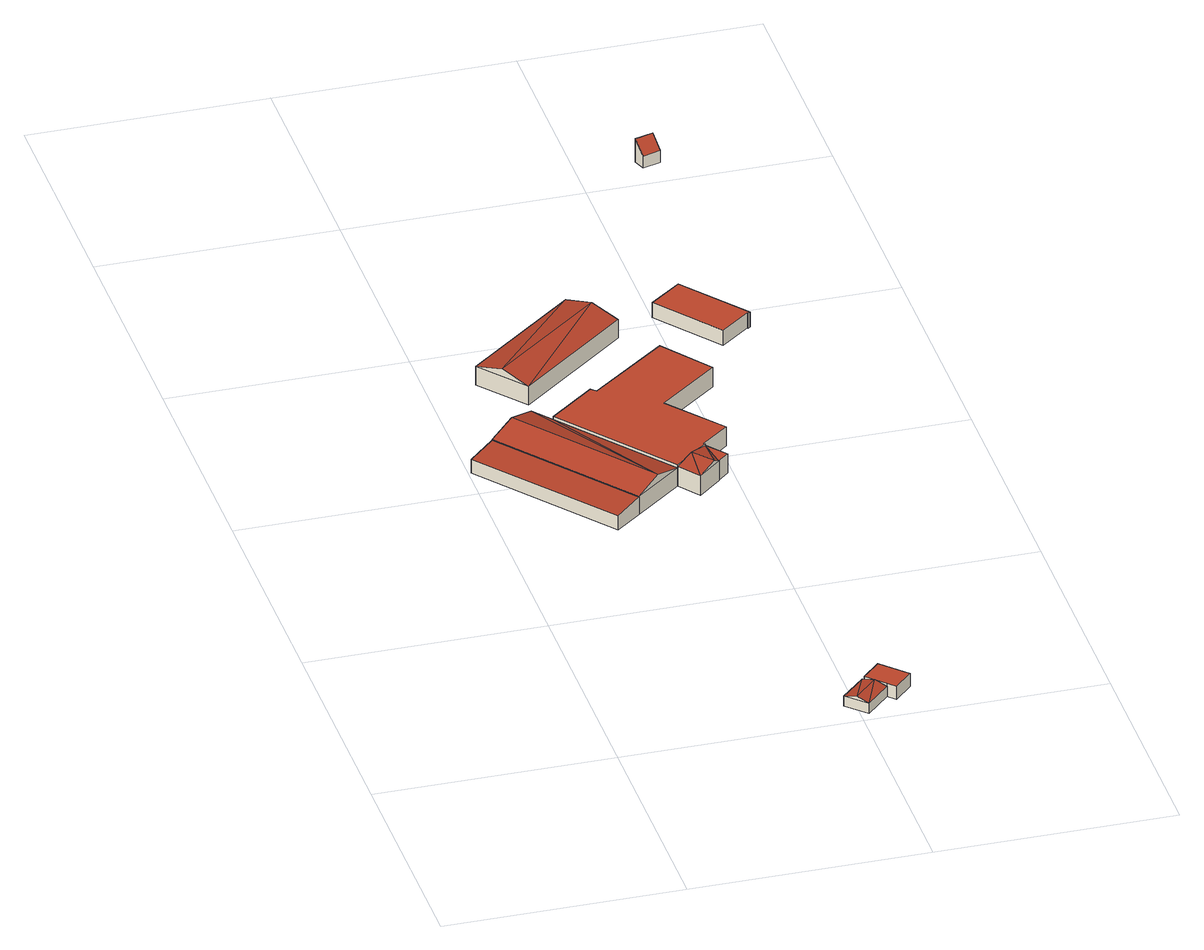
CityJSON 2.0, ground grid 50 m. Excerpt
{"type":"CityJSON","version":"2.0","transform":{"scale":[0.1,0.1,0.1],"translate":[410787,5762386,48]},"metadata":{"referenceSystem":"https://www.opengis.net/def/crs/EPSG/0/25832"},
"CityObjects":{
"building1":{"type":"Building","attributes":{"Gemeindeschluessel":"05515000","Geometrietyp2DReferenz":"3000","function":"51009_1610","roofType":"2100","measuredHeight":4},"geometry":[{"type":"Solid","lod":"2","boundaries":[[[[0,1,2,3]],[[4,5,1,0]],[[6,7,5,4]],[[3,2,7,6]],[[4,0,3,6]],[[1,5,7,2]]]],"semantics":{"surfaces":[{"type":"WallSurface"},{"type":"RoofSurface"},{"type":"GroundSurface"}],"values":[[0,0,0,0,1,2]]}}]},
"building2":{"type":"Building","attributes":{"Gemeindeschluessel":"05515000","Geometrietyp2DReferenz":"3000","function":"31001_2700","roofType":"5000","measuredHeight":5.9},"geometry":[{"type":"Solid","lod":"2","boundaries":[[[[8,9,10,11]],[[12,2,9,8]],[[13,7,2,12]],[[14,15,7,13]],[[11,10,15,14]],[[16,17,13,12]],[[16,8,11]],[[16,11,14]],[[14,17,16]],[[13,17,14]],[[8,16,12]],[[9,2,7,15,10]]]],"semantics":{"surfaces":[{"type":"WallSurface"},{"type":"RoofSurface"},{"type":"GroundSurface"}],"values":[[0,0,0,0,0,1,1,1,1,0,0,2]]}}]},
"building3":{"type":"Building","attributes":{"Gemeindeschluessel":"05515000","Geometrietyp2DReferenz":"3000","function":"31001_1310","roofType":"5000","measuredHeight":3.11},"geometry":[{"type":"Solid","lod":"2","boundaries":[[[[18,19,20,21]],[[22,23,19,18]],[[24,25,23,22]],[[21,20,25,24]],[[26,27,24]],[[24,22,26]],[[18,21,27]],[[27,26,18]],[[24,27,21]],[[18,26,22]],[[19,23,25,20]]]],"semantics":{"surfaces":[{"type":"WallSurface"},{"type":"RoofSurface"},{"type":"GroundSurface"}],"values":[[0,0,0,0,1,1,1,1,0,0,2]]}}]},
"building4":{"type":"Building","attributes":{"Gemeindeschluessel":"05515000","Geometrietyp2DReferenz":"3000","function":"31001_2460","roofType":"9999","measuredHeight":3},"geometry":[{"type":"Solid","lod":"2","boundaries":[[[[28,29,30,31,32]],[[30,33,34,31]],[[29,35,33,30]],[[28,36,35,29]],[[32,20,36,28]],[[31,34,20,32]],[[33,35,36,20,34]]]],"semantics":{"surfaces":[{"type":"RoofSurface"},{"type":"WallSurface"},{"type":"GroundSurface"}],"values":[[0,1,1,1,1,1,2]]}}]},
"building5":{"type":"Building","attributes":{"Gemeindeschluessel":"05515000","Geometrietyp2DReferenz":"3000","function":"31001_2700","roofType":"3100","measuredHeight":6.03},"geometry":[{"type":"Solid","lod":"2","boundaries":[[[[37,38,39,40]],[[41,42,38,37]],[[43,44,42,41]],[[40,39,44,43]],[[37,45,41]],[[43,46,40]],[[37,40,46]],[[46,45,37]],[[45,46,43]],[[43,41,45]],[[38,42,44,39]]]],"semantics":{"surfaces":[{"type":"WallSurface"},{"type":"RoofSurface"},{"type":"GroundSurface"}],"values":[[0,0,0,0,0,0,1,1,1,1,2]]}}]},
"building6":{"type":"Building","attributes":{"Gemeindeschluessel":"05515000","Geometrietyp2DReferenz":"3000","function":"31001_2700","roofType":"1000","measuredHeight":4.54},"geometry":[{"type":"Solid","lod":"2","boundaries":[[[[47,48,49,50]],[[51,52,48,47]],[[53,54,52,51]],[[55,56,54,53]],[[57,58,56,55]],[[59,60,58,57]],[[61,62,60,59]],[[63,64,62,61]],[[65,66,64,63]],[[50,49,66,65]],[[63,61,59,57,55,53,51,47,50,65]],[[48,52,54,56,58,60,62,64,66,49]]]],"semantics":{"surfaces":[{"type":"WallSurface"},{"type":"RoofSurface"},{"type":"GroundSurface"}],"values":[[0,0,0,0,0,0,0,0,0,0,1,2]]}}]},
"building7":{"type":"Building","attributes":{"Gemeindeschluessel":"05515000","Geometrietyp2DReferenz":"3000","function":"51009_1610","roofType":"5000","measuredHeight":5.42},"geometry":[{"type":"Solid","lod":"2","boundaries":[[[[67,68,69,70]],[[71,9,68,67]],[[72,73,9,71]],[[74,75,73,72]],[[76,77,75,74]],[[70,69,77,76]],[[72,76,74]],[[78,70,76]],[[78,76,72]],[[72,79,78]],[[67,78,79]],[[79,71,67]],[[71,79,72]],[[70,78,67]],[[68,9,73,75,77,69]]]],"semantics":{"surfaces":[{"type":"WallSurface"},{"type":"RoofSurface"},{"type":"GroundSurface"}],"values":[[0,0,0,0,0,0,1,1,1,1,1,1,0,0,2]]}}]},
"building8":{"type":"Building","attributes":{"Gemeindeschluessel":"05515000","Geometrietyp2DReferenz":"3000","function":"31001_2700","roofType":"1000","measuredHeight":3.56},"geometry":[{"type":"Solid","lod":"2","boundaries":[[[[80,81,82,83]],[[84,85,81,80]],[[86,87,85,84]],[[88,89,87,86]],[[90,91,89,88]],[[83,82,91,90]],[[88,86,84,80,83,90]],[[81,85,87,89,91,82]]]],"semantics":{"surfaces":[{"type":"WallSurface"},{"type":"RoofSurface"},{"type":"GroundSurface"}],"values":[[0,0,0,0,0,0,1,2]]}}]},
"building9":{"type":"Building","attributes":{"Gemeindeschluessel":"05515000","Geometrietyp2DReferenz":"3000","function":"51009_1610","roofType":"2100","measuredHeight":5.44},"geometry":[{"type":"Solid","lod":"2","boundaries":[[[[92,93,94,95]],[[96,97,93,92]],[[98,99,97,96]],[[95,94,99,98]],[[96,92,95,98]],[[93,97,99,94]]]],"semantics":{"surfaces":[{"type":"WallSurface"},{"type":"RoofSurface"},{"type":"GroundSurface"}],"values":[[0,0,0,0,1,2]]}}]}
},
"vertices":[
[226,798,38],[226,798,6],[281,841,6],[281,841,46],[6,1075,38],[6,1075,6],[61,1119,46],[61,1119,6],
[381,921,48],[381,921,6],[195,1157,6],[195,1157,48],[281,841,48],[61,1119,48],[162,1198,48],[162,1198,6],[331,881,65],[112,1159,65],
[513,9,36],[513,9,13],[564,59,13],[564,59,36],[473,49,36],[473,49,13],[524,99,36],[524,99,13],[494,28,44],[544,79,44],
[579,44,43],[617,82,43],[566,134,43],[527,96,43],[564,59,43],[566,134,13],[527,96,13],[617,82,13],[579,44,13],
[182,1286,48],[182,1286,5],[416,1473,5],[416,1473,48],[102,1384,48],[102,1384,5],[337,1571,48],[337,1571,5],[142,1335,65],[376,1522,65],
[452,983,54],[452,983,9],[511,1030,9],[511,1030,54],[454,981,54],[454,981,9],[381,921,54],[381,921,9],[195,1157,54],[195,1157,9],[292,1234,54],[292,1234,9],[303,1225,54],[303,1225,9],[466,1350,54],[466,1350,9],[544,1246,54],[544,1246,9],[417,1146,54],[417,1146,9],
[415,876,51],[415,876,6],[465,918,6],[465,918,51],[381,921,51],[454,981,51],[454,981,6],[488,939,51],[488,939,6],[464,919,51],[464,919,6],[453,908,60],[418,951,60],
[496,1510,51],[496,1510,16],[602,1375,16],[602,1375,51],[563,1562,51],[563,1562,16],[670,1425,51],[670,1425,16],[665,1421,51],[665,1421,16],[664,1423,51],[664,1423,16],
[654,2015,68],[654,2015,40],[646,2041,40],[646,2041,94],[616,2004,67],[616,2004,40],[608,2030,94],[608,2030,40]
]}
